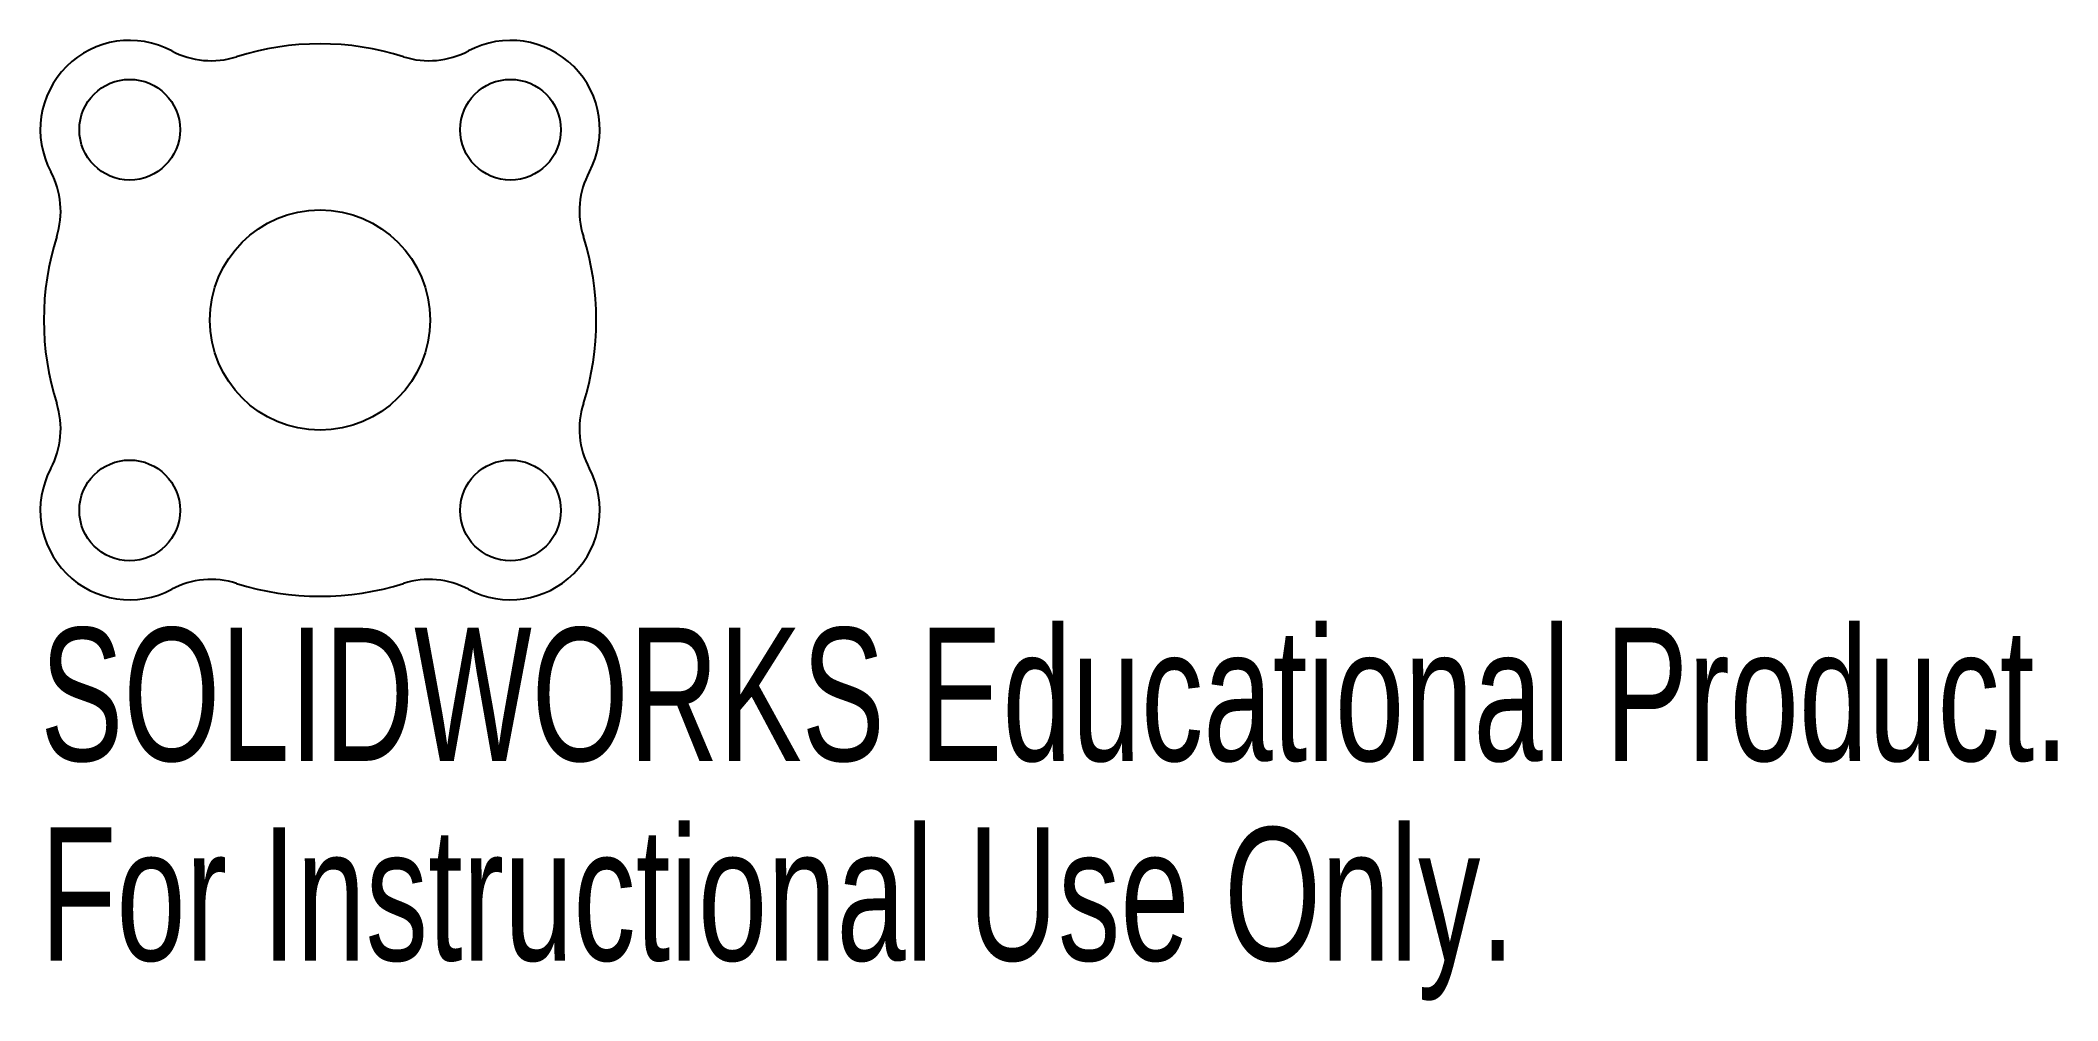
# Model space of a CAD drawing. Header units: inches. Extents: x -2.99 to -0.11, y -2.52 to -1.15.
import ezdxf

# ---------------------------------------------------------------- set-up
doc = ezdxf.new("R2010")
doc.units = ezdxf.units.IN
doc.header["$MEASUREMENT"] = 0
doc.styles.add('SLDTEXTSTYLE0', font='TXT', dxfattribs={"width": 0.7})

msp = doc.modelspace()

# ---------------------------------------------------------------- linework, layer by layer
at = {"color": 7, "linetype": 'Continuous', "lineweight": 25}
for centre, radius in [((-2.867, -1.2787), 0.072), ((-2.3225, -1.2787), 0.072), ((-2.5948, -1.5509), 0.1575), ((-2.867, -1.8231), 0.072), ((-2.3225, -1.8231), 0.072)]:
    msp.add_circle(centre, radius, dxfattribs=at)
for centre, radius, start, end in [((-2.867, -1.2787), 0.1278, 61.9482, 208.0518), ((-2.3225, -1.2787), 0.1278, 331.9482, 118.0518), ((-2.7505, -1.06), 0.12, 241.9482, 287.6), ((-2.5948, -1.5509), 0.395, 72.4, 107.6), ((-2.439, -1.06), 0.12, 252.4, 298.0518), ((-3.0857, -1.3952), 0.12, 342.4, 28.0518), ((-2.1039, -1.3952), 0.12, 151.9482, 197.6), ((-2.5948, -1.5509), 0.395, 162.4, 197.6), ((-2.5948, -1.5509), 0.395, 342.4, 17.6), ((-3.0857, -1.7066), 0.12, 331.9482, 17.6), ((-2.1039, -1.7066), 0.12, 162.4, 208.0518), ((-2.867, -1.8231), 0.1278, 151.9482, 298.0518), ((-2.3225, -1.8231), 0.1278, 241.9482, 28.0518), ((-2.7505, -2.0418), 0.12, 72.4, 118.0518), ((-2.5948, -1.5509), 0.395, 252.4, 287.6), ((-2.439, -2.0418), 0.12, 61.9482, 107.6)]:
    msp.add_arc(centre, radius, start, end, dxfattribs=at)

# ---------------------------------------------------------------- texts
at = {"color": 7, "linetype": 'Continuous', "char_height": 0.1903, "attachment_point": 1, "style": 'SLDTEXTSTYLE0'}
for s, insert in [('SOLIDWORKS Educational Product.', (-2.9948, -1.991)), ('For Instructional Use Only.', (-2.9948, -2.2765))]:
    msp.add_mtext(s, dxfattribs=dict(at, insert=insert))

doc.saveas('drawing.dxf')
